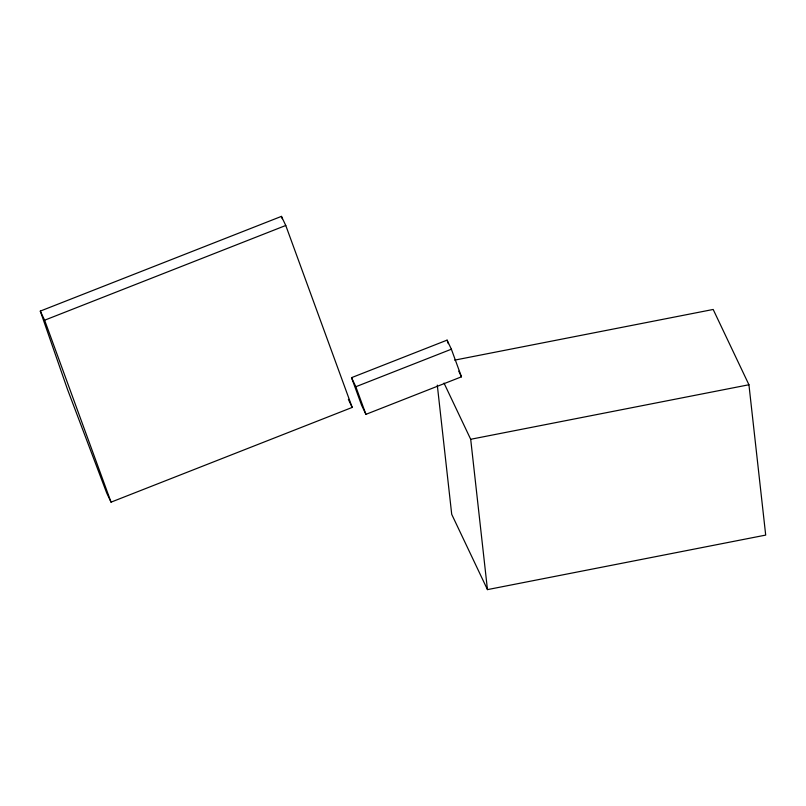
<?xml version="1.0" encoding="UTF-8"?>
<svg xmlns="http://www.w3.org/2000/svg" width="806" height="806" viewBox="0 0 806 806"><rect width="100%" height="100%" fill="white"/><g stroke="black" fill="none" stroke-linecap="round" stroke-linejoin="round"><path stroke-width="1.21" d="M40.3 311.096L281.445 216.381L285.767 225.479L352.202 407.423L111.047 502.148L106.724 493.04L67.523 389.459L40.3 311.096L44.622 320.204L111.047 502.148M44.622 320.204L285.767 225.479M351.537 377.661L447.078 340.132L451.38 349.21L461.465 376.815L365.924 414.344L361.612 405.277L351.537 377.661L355.839 386.729L365.924 414.344M355.839 386.729L451.38 349.21M454.644 360.131L713.179 309.464L748.935 384.754L765.7 535.093L487.459 589.619L451.713 514.329L437.295 385.117M444.015 383.092L470.694 439.28L748.935 384.754M458.775 371.153L461.465 376.815M348.353 399.333L352.202 407.423M281.445 216.381L282.271 218.748M447.078 340.132L448.297 343.658M470.694 439.28L487.459 589.619"/></g></svg>
